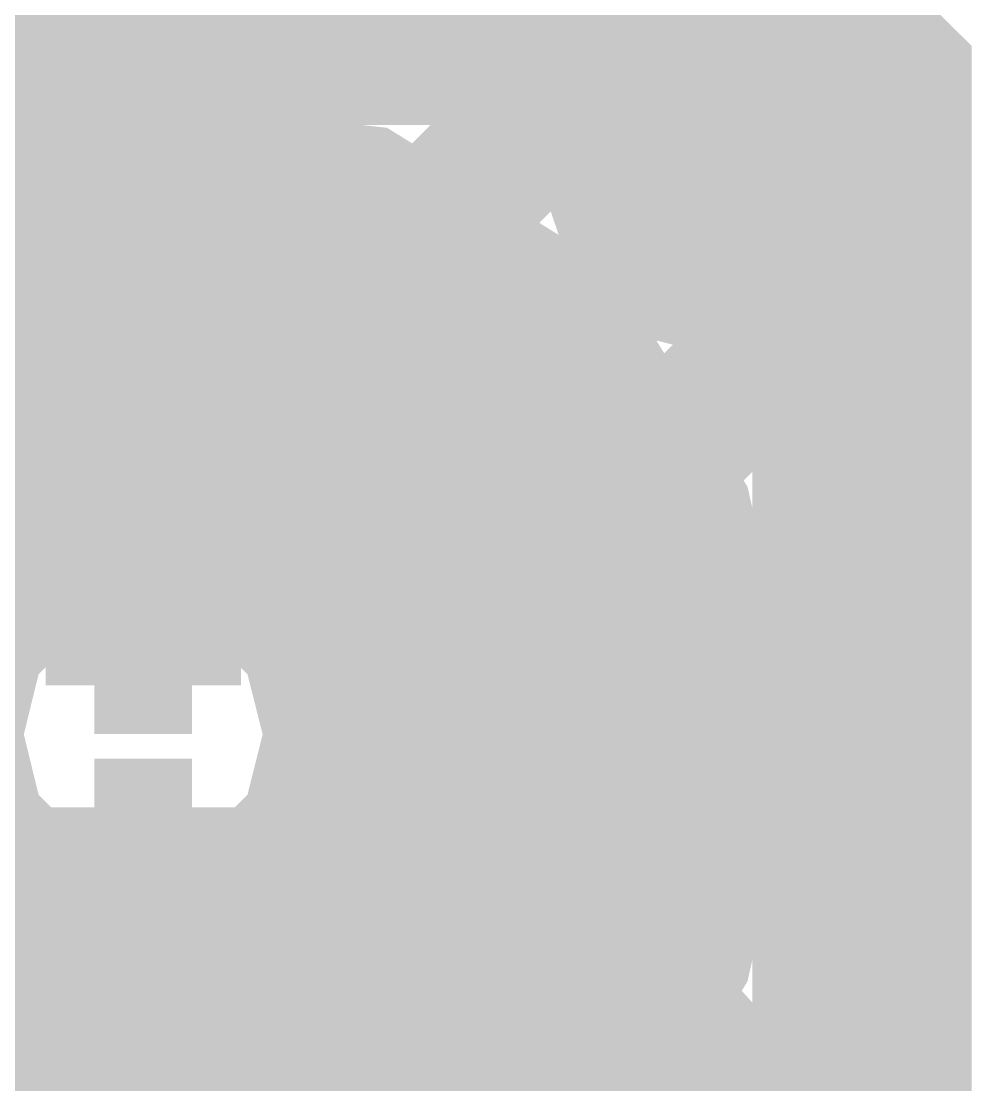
# Model space of a CAD drawing. Extents: x 0.1 to 11.6, y 0.3 to 16.2.
# Drawn here: x 8.1267 to 8.1917, y 7.7077 to 7.7805 of the extents above; entities that cross this region are included whole.
import ezdxf

# ---------------------------------------------------------------- set-up
doc = ezdxf.new("R2010")
doc.units = 0
doc.header["$MEASUREMENT"] = 0

msp = doc.modelspace()

# ---------------------------------------------------------------- linework, layer by layer
at = {"color": 0}
for points, const_width in [([(8.18332, 7.76335), (8.18668, 7.77001), (8.18668, 7.77669), (8.18164, 7.78168), (8.17333, 7.78331), (8.16835, 7.78)], 0.01), ([(8.095, 7.78331), (8.17665, 7.78331)], 0.01), ([(8.16835, 7.78), (8.155, 7.76665)], 0.01), ([(8.13336, 7.77832), (8.13336, 7.77669)], 0.006667), ([(8.13835, 7.77832), (8.13336, 7.77832)], 0.006667), ([(8.13667, 7.77832), (8.13336, 7.77832)], 0.006667), ([(8.13336, 7.77832), (8.13499, 7.77832)], 0.006667), ([(8.13336, 7.77832), (8.13336, 7.76833)], 0.006667), ([(8.13499, 7.77832), (8.13336, 7.77832)], 0.006667), ([(8.13667, 7.77832), (8.13499, 7.77832)], 0.006667), ([(8.13667, 7.77832), (8.13499, 7.77832)], 0.006667), ([(8.13499, 7.77832), (8.13667, 7.77832)], 0.006667), ([(8.13499, 7.77832), (8.13667, 7.77832)], 0.006667), ([(8.13499, 7.77832), (8.13667, 7.77832)], 0.006667), ([(8.13499, 7.77832), (8.13667, 7.77832)], 0.006667), ([(8.13499, 7.77832), (8.13499, 7.77669)], 0.006667), ([(8.13499, 7.77832), (8.13667, 7.77832)], 0.006667), ([(8.13667, 7.77832), (8.13499, 7.77832)], 0.006667), ([(8.13667, 7.76833), (8.13667, 7.77832)], 0.006667), ([(8.13667, 7.77832), (8.13835, 7.77832)], 0.006667), ([(8.13667, 7.77669), (8.13667, 7.77832)], 0.006667), ([(8.13667, 7.77832), (8.13835, 7.77832)], 0.006667), ([(8.13667, 7.77832), (8.13835, 7.77832)], 0.006667), ([(8.13667, 7.77832), (8.13835, 7.77832)], 0.006667), ([(8.13667, 7.77832), (8.13835, 7.77832)], 0.006667), ([(8.13667, 7.77832), (8.13835, 7.77832)], 0.006667), ([(8.13835, 7.77669), (8.13835, 7.77832)], 0.006667), ([(8.13835, 7.77832), (8.13997, 7.77832)], 0.006667), ([(8.16336, 7.77669), (8.10835, 7.77669)], 0.006667), ([(8.13167, 7.77333), (8.13336, 7.77501), (8.13336, 7.77669)], 0.006667), ([(8.13835, 7.77669), (8.13336, 7.77669)], 0.006667), ([(8.13499, 7.77669), (8.13667, 7.77669)], 0.006667), ([(8.13499, 7.77669), (8.13667, 7.77669)], 0.006667), ([(8.13499, 7.77669), (8.13667, 7.77669)], 0.006667), ([(8.13499, 7.77669), (8.13667, 7.77669)], 0.006667), ([(8.13499, 7.77669), (8.13667, 7.77669)], 0.006667), ([(8.13667, 7.77669), (8.13835, 7.77669)], 0.006667), ([(8.13835, 7.77669), (8.13835, 7.77501), (8.13997, 7.77333)], 0.006667), ([(8.16499, 7.77333), (8.16499, 7.77501), (8.16336, 7.77669)], 0.006667), ([(8.13336, 7.77333), (8.13167, 7.77333)], 0.006667), ([(8.13167, 7.77333), (8.13336, 7.77333)], 0.006667), ([(8.13167, 7.77333), (8.13167, 7.77165)], 0.006667), ([(8.13167, 7.77333), (8.13336, 7.77333)], 0.006667), ([(8.13167, 7.77333), (8.13336, 7.77333)], 0.006667), ([(8.13336, 7.77333), (8.13499, 7.77333), (8.13667, 7.77333), (8.13835, 7.77333)], 0.006667), ([(8.13336, 7.77333), (8.13336, 7.77165)], 0.006667), ([(8.13336, 7.77333), (8.13499, 7.77333)], 0.006667), ([(8.13336, 7.77333), (8.13499, 7.77333)], 0.006667), ([(8.13835, 7.77333), (8.13997, 7.77333)], 0.006667), ([(8.13835, 7.77333), (8.13835, 7.77165)], 0.006667), ([(8.13835, 7.77333), (8.13997, 7.77333)], 0.006667), ([(8.13835, 7.77333), (8.13997, 7.77333)], 0.006667), ([(8.13835, 7.77333), (8.13997, 7.77333)], 0.006667), ([(8.13997, 7.77333), (8.14165, 7.77333)], 0.006667), ([(8.13997, 7.77333), (8.14165, 7.77333)], 0.006667), ([(8.13997, 7.77333), (8.13997, 7.77165)], 0.006667), ([(8.13997, 7.77333), (8.14165, 7.77333)], 0.006667), ([(8.16499, 7.77333), (8.16667, 7.76665), (8.17165, 7.76167), (8.17833, 7.75999)], 0.006667), ([(8.18668, 7.69168), (8.18668, 7.77165)], 0.01), ([(8.13167, 7.77165), (8.13336, 7.77165)], 0.006667), ([(8.13336, 7.77165), (8.13167, 7.77165)], 0.006667), ([(8.13167, 7.77165), (8.13336, 7.77001)], 0.006667), ([(8.13835, 7.77165), (8.13336, 7.77165)], 0.006667), ([(8.13835, 7.77165), (8.13997, 7.77165)], 0.006667), ([(8.13997, 7.77165), (8.13835, 7.77165)], 0.006667), ([(8.13835, 7.77001), (8.13997, 7.77165)], 0.006667), ([(8.13835, 7.77001), (8.13336, 7.77001)], 0.006667), ([(8.13336, 7.77001), (8.13336, 7.76335)], 0.006667), ([(8.13336, 7.77001), (8.13336, 7.76665)], 0.006667), ([(8.13835, 7.76335), (8.13835, 7.77001)], 0.006667), ([(8.13835, 7.76665), (8.13835, 7.77001)], 0.006667), ([(8.13336, 7.76833), (8.13499, 7.76833)], 0.006667), ([(8.13667, 7.76833), (8.13499, 7.76833)], 0.006667), ([(8.13499, 7.76833), (8.13499, 7.76665)], 0.006667), ([(8.13667, 7.76833), (8.13835, 7.76833)], 0.006667), ([(8.13667, 7.76665), (8.13667, 7.76833)], 0.006667), ([(8.13499, 7.76665), (8.12169, 7.76497), (8.11003, 7.75667), (8.10167, 7.74501), (8.10167, 7.74333)], 0.006667), ([(8.13835, 7.76665), (8.13336, 7.76665)], 0.006667), ([(8.13835, 7.76665), (8.13336, 7.76665)], 0.006667), ([(8.13667, 7.76665), (8.13336, 7.76665)], 0.006667), ([(8.13336, 7.76665), (8.13499, 7.76665)], 0.006667), ([(8.13336, 7.76665), (8.13499, 7.76665)], 0.006667), ([(8.16997, 7.74333), (8.16835, 7.74501), (8.16168, 7.75667), (8.15001, 7.76497), (8.13499, 7.76665)], 0.006667), ([(8.13667, 7.76665), (8.13835, 7.76665)], 0.006667), ([(8.13835, 7.76665), (8.13997, 7.76665)], 0.006667), ([(8.16499, 7.74832), (8.16, 7.75499), (8.14833, 7.76335), (8.13499, 7.76497), (8.12332, 7.76335)], 0.006667), ([(8.16997, 7.75), (8.18332, 7.76335)], 0.01), ([(8.13499, 7.76335), (8.12332, 7.75999), (8.11333, 7.75331), (8.10667, 7.74333)], 0.006667), ([(8.15831, 7.75331), (8.14833, 7.75999), (8.13499, 7.76335), (8.12169, 7.75999), (8.11333, 7.75331)], 0.006667), ([(8.16168, 7.74669), (8.15831, 7.75331), (8.14833, 7.75999), (8.13499, 7.76335), (8.125, 7.75999)], 0.006667), ([(8.16336, 7.74669), (8.15831, 7.75331), (8.14833, 7.76167), (8.13499, 7.76335), (8.125, 7.76167)], 0.006667), ([(8.16336, 7.74669), (8.15831, 7.75499), (8.14833, 7.76167), (8.13499, 7.76335), (8.125, 7.76167)], 0.006667), ([(8.12831, 7.76335), (8.12668, 7.76167)], 0.006667), ([(8.13167, 7.76335), (8.12831, 7.76335)], 0.006667), ([(8.13499, 7.76335), (8.13167, 7.76335)], 0.006667), ([(8.13336, 7.76335), (8.13499, 7.76335)], 0.006667), ([(8.16835, 7.73167), (8.16499, 7.74333), (8.15831, 7.75499), (8.14833, 7.76167), (8.13499, 7.76335)], 0.006667), ([(8.13499, 7.76335), (8.13667, 7.76335)], 0.006667), ([(8.13835, 7.76335), (8.13499, 7.76335)], 0.006667), ([(8.16499, 7.74333), (8.15831, 7.75331), (8.14833, 7.75999), (8.13499, 7.76335)], 0.006667), ([(8.13667, 7.76335), (8.13835, 7.76335)], 0.006667), ([(8.13835, 7.76335), (8.13997, 7.76335)], 0.006667), ([(8.14165, 7.76335), (8.13835, 7.76335)], 0.006667), ([(8.14501, 7.76167), (8.14165, 7.76335)], 0.006667), ([(8.12668, 7.76167), (8.12332, 7.76167)], 0.006667), ([(8.16168, 7.74669), (8.15668, 7.75331), (8.14665, 7.75999), (8.13499, 7.76167), (8.125, 7.75999)], 0.006667), ([(8.14833, 7.76167), (8.14501, 7.76167)], 0.006667), ([(8.15169, 7.75999), (8.14833, 7.76167)], 0.006667), ([(8.13499, 7.75999), (8.125, 7.75667), (8.11501, 7.75168), (8.11003, 7.74164), (8.10667, 7.73167), (8.11003, 7.72), (8.11165, 7.71669)], 0.006667), ([(8.13499, 7.75999), (8.125, 7.75667), (8.11501, 7.75168), (8.11003, 7.74164), (8.10667, 7.73167), (8.11003, 7.72), (8.11165, 7.71669)], 0.006667), ([(8.13499, 7.75999), (8.125, 7.75667), (8.11501, 7.75168), (8.11003, 7.74164), (8.10667, 7.73167), (8.11003, 7.72), (8.11165, 7.71832)], 0.006667), ([(8.13499, 7.75999), (8.125, 7.75836), (8.11501, 7.75168), (8.11003, 7.74164), (8.10667, 7.73167), (8.11003, 7.72), (8.11165, 7.71669)], 0.006667), ([(8.16336, 7.74333), (8.155, 7.75499), (8.14165, 7.75999), (8.12831, 7.75999), (8.11664, 7.75499), (8.10835, 7.74333)], 0.006667), ([(8.15332, 7.75836), (8.15169, 7.75999)], 0.006667), ([(8.18001, 7.75836), (8.18001, 7.75999), (8.17833, 7.75999)], 0.006667), ([(8.13499, 7.75836), (8.125, 7.75667), (8.11664, 7.75), (8.11003, 7.74164), (8.10835, 7.73167), (8.11003, 7.72168), (8.11333, 7.71832)], 0.006667), ([(8.13499, 7.75836), (8.125, 7.75667), (8.11664, 7.75), (8.11003, 7.74164), (8.10835, 7.73167), (8.11003, 7.72168), (8.11165, 7.71832)], 0.006667), ([(8.13499, 7.75836), (8.125, 7.75667), (8.11664, 7.75), (8.11003, 7.74164), (8.10835, 7.73167), (8.11003, 7.72168), (8.11165, 7.71832)], 0.006667), ([(8.13499, 7.75836), (8.125, 7.75667), (8.11664, 7.75), (8.11003, 7.74164), (8.10835, 7.73167), (8.11003, 7.72), (8.11165, 7.71832)], 0.006667), ([(8.15668, 7.75667), (8.15332, 7.75836)], 0.006667), ([(8.18001, 7.70335), (8.18001, 7.75836)], 0.006667), ([(8.13499, 7.75667), (8.125, 7.75499), (8.11664, 7.75), (8.11165, 7.74164), (8.11003, 7.73167), (8.11165, 7.72168), (8.11333, 7.71832)], 0.006667), ([(8.13499, 7.75667), (8.125, 7.75499), (8.11833, 7.75), (8.11165, 7.74164), (8.11003, 7.73167), (8.11165, 7.72168), (8.11333, 7.71832)], 0.006667), ([(8.13499, 7.75667), (8.125, 7.75499), (8.11664, 7.75), (8.11165, 7.74164), (8.11003, 7.73167), (8.11165, 7.72168), (8.11333, 7.71832)], 0.006667), ([(8.13499, 7.75667), (8.12668, 7.75499), (8.11833, 7.74832), (8.11165, 7.74164), (8.11003, 7.73167), (8.11165, 7.72168), (8.11333, 7.71832)], 0.006667), ([(8.15831, 7.75499), (8.15668, 7.75667)], 0.006667), ([(8.13499, 7.75499), (8.12332, 7.75168), (8.11501, 7.74333), (8.11165, 7.73167), (8.11501, 7.72)], 0.006667), ([(8.13499, 7.75499), (8.12332, 7.75168), (8.11501, 7.74333), (8.11165, 7.73167), (8.11501, 7.72)], 0.006667), ([(8.13499, 7.75499), (8.12332, 7.75168), (8.11501, 7.74333), (8.11165, 7.73167), (8.11501, 7.71832)], 0.006667), ([(8.13499, 7.75499), (8.12668, 7.75331), (8.11833, 7.74832), (8.11333, 7.74001), (8.11165, 7.73167), (8.11333, 7.72168), (8.11501, 7.72)], 0.006667), ([(8.13499, 7.75499), (8.12332, 7.75168), (8.11501, 7.74333), (8.11333, 7.73167), (8.11501, 7.72)], 0.006667), ([(8.13499, 7.75331), (8.125, 7.75), (8.11664, 7.74164), (8.11333, 7.73167), (8.11664, 7.72)], 0.006667), ([(8.13499, 7.75331), (8.125, 7.75), (8.11664, 7.74164), (8.11333, 7.73167), (8.11664, 7.72)], 0.006667), ([(8.13499, 7.75168), (8.125, 7.75), (8.11833, 7.74333), (8.11501, 7.73335), (8.11664, 7.72331), (8.12332, 7.715), (8.13336, 7.71001), (8.14333, 7.71164)], 0.01), ([(8.13499, 7.75331), (8.125, 7.75), (8.11664, 7.74164), (8.11501, 7.73167), (8.11664, 7.72)], 0.006667), ([(8.13499, 7.75331), (8.125, 7.75), (8.11664, 7.74164), (8.11501, 7.73167), (8.11664, 7.72)], 0.006667), ([(8.13167, 7.75331), (8.13167, 7.74832)], 0.006667), ([(8.15668, 7.73335), (8.15332, 7.74333), (8.14501, 7.75), (8.13499, 7.75168)], 0.01), ([(8.13499, 7.75331), (8.13667, 7.75331), (8.13835, 7.75331), (8.13997, 7.75331)], 0.006667), ([(8.13997, 7.74832), (8.13997, 7.75331)], 0.006667), ([(8.13499, 7.75168), (8.125, 7.74832), (8.11833, 7.74164), (8.11501, 7.73167), (8.11833, 7.72168)], 0.006667), ([(8.13499, 7.75168), (8.125, 7.75), (8.11664, 7.74164), (8.11501, 7.73167), (8.11664, 7.72)], 0.006667), ([(8.14333, 7.75168), (8.14501, 7.75168)], 0.006667), ([(8.14333, 7.75168), (8.14501, 7.75168)], 0.006667), ([(8.14501, 7.75168), (8.14333, 7.75)], 0.006667), ([(8.14333, 7.75168), (8.14333, 7.75)], 0.006667), ([(8.14501, 7.75168), (8.14665, 7.75168)], 0.006667), ([(8.14501, 7.75168), (8.14665, 7.75168)], 0.006667), ([(8.14501, 7.75168), (8.14665, 7.75168)], 0.006667), ([(8.14501, 7.75168), (8.14501, 7.75)], 0.006667), ([(8.14665, 7.75168), (8.14665, 7.75)], 0.006667), ([(8.13499, 7.75), (8.12668, 7.74669), (8.12001, 7.74001), (8.11664, 7.73167), (8.12001, 7.72168)], 0.006667), ([(8.14665, 7.75), (8.14833, 7.75)], 0.006667), ([(8.14665, 7.75), (8.14665, 7.74832)], 0.006667), ([(8.14665, 7.75), (8.14665, 7.74832)], 0.006667), ([(8.14665, 7.74832), (8.14833, 7.75)], 0.006667), ([(8.14833, 7.75), (8.15001, 7.75)], 0.006667), ([(8.14833, 7.75), (8.15001, 7.75)], 0.006667), ([(8.13499, 7.74832), (8.08664, 7.74832)], 0.006667), ([(8.13499, 7.74832), (8.12668, 7.74669), (8.12001, 7.74001), (8.11833, 7.73167), (8.12001, 7.72331), (8.12668, 7.71669), (8.13499, 7.71332)], 0.006667), ([(8.13499, 7.74832), (8.12668, 7.74669), (8.12001, 7.74001), (8.11833, 7.73167), (8.12001, 7.72331)], 0.006667), ([(8.13167, 7.71332), (8.13997, 7.71669), (8.14665, 7.72331), (8.14833, 7.73167), (8.14665, 7.74001), (8.13997, 7.74669), (8.13167, 7.74832)], 0.006667), ([(8.13167, 7.74832), (8.13167, 7.73503)], 0.006667), ([(8.13499, 7.71332), (8.14501, 7.71669), (8.15001, 7.72331), (8.15332, 7.73167), (8.15001, 7.74001), (8.14501, 7.74669), (8.13499, 7.74832)], 0.006667), ([(8.13835, 7.73503), (8.13835, 7.74832)], 0.006667), ([(8.14665, 7.74832), (8.14833, 7.74832)], 0.006667), ([(8.13499, 7.70503), (8.14665, 7.70665), (8.155, 7.71164), (8.16, 7.72168), (8.16168, 7.73167), (8.16, 7.74164), (8.15831, 7.74501)], 0.006667), ([(8.13499, 7.70335), (8.14665, 7.70665), (8.155, 7.71164), (8.16, 7.72168), (8.16336, 7.73167), (8.16, 7.74164), (8.15831, 7.74501)], 0.006667), ([(8.13499, 7.70335), (8.14665, 7.70503), (8.155, 7.71164), (8.16168, 7.72), (8.16336, 7.73167), (8.16168, 7.74164), (8.16, 7.74501)], 0.006667), ([(8.13499, 7.70335), (8.14665, 7.70665), (8.155, 7.71164), (8.16168, 7.72), (8.16336, 7.73167), (8.16168, 7.74164), (8.15831, 7.74501)], 0.006667), ([(8.13499, 7.70335), (8.14665, 7.70503), (8.155, 7.71164), (8.16168, 7.72), (8.16336, 7.73167), (8.16168, 7.74164), (8.16, 7.74501)], 0.006667), ([(8.13499, 7.70335), (8.14665, 7.70503), (8.155, 7.71164), (8.16168, 7.72), (8.16336, 7.73167), (8.16168, 7.74164), (8.16, 7.74501)], 0.006667), ([(8.13499, 7.70335), (8.14665, 7.70665), (8.155, 7.71164), (8.16168, 7.72168), (8.16336, 7.73167), (8.16168, 7.74164), (8.15831, 7.74501)], 0.006667), ([(8.13499, 7.70335), (8.14665, 7.70503), (8.155, 7.71164), (8.16168, 7.72), (8.16336, 7.73167), (8.16168, 7.74164), (8.16, 7.74501)], 0.006667), ([(8.17833, 7.74333), (8.17833, 7.73665)], 0.01), ([(8.17833, 7.74333), (8.18001, 7.74333)], 0.01), ([(8.18001, 7.74333), (8.17833, 7.74333)], 0.01), ([(8.18001, 7.74333), (8.18164, 7.74333)], 0.01), ([(8.18001, 7.74164), (8.18001, 7.74333)], 0.01), ([(8.13499, 7.70503), (8.14501, 7.70665), (8.15332, 7.71332), (8.16, 7.72168), (8.16168, 7.73167), (8.16, 7.74164), (8.15831, 7.74333)], 0.006667), ([(8.13499, 7.70665), (8.14501, 7.70833), (8.15332, 7.71332), (8.15831, 7.72168), (8.16, 7.73167), (8.15831, 7.74001), (8.15668, 7.74333)], 0.006667), ([(8.13499, 7.70665), (8.14833, 7.71001), (8.15668, 7.72), (8.16, 7.73167), (8.15668, 7.74333)], 0.006667), ([(8.13499, 7.70665), (8.14833, 7.71001), (8.15668, 7.72), (8.16, 7.73167), (8.15668, 7.74333)], 0.006667), ([(8.13499, 7.70503), (8.14501, 7.70833), (8.15332, 7.71332), (8.15831, 7.72168), (8.16168, 7.73167), (8.15831, 7.74164), (8.15668, 7.74333)], 0.006667), ([(8.13499, 7.70665), (8.14833, 7.71001), (8.15668, 7.71832), (8.16, 7.73167), (8.15668, 7.74333)], 0.006667), ([(8.13499, 7.70833), (8.14665, 7.71164), (8.155, 7.72), (8.15831, 7.73167), (8.155, 7.74333)], 0.006667), ([(8.13499, 7.70503), (8.14501, 7.70833), (8.15332, 7.71332), (8.16, 7.72168), (8.16168, 7.73167), (8.16, 7.74164), (8.15668, 7.74333)], 0.006667), ([(8.13499, 7.70665), (8.14501, 7.70833), (8.15332, 7.71332), (8.15831, 7.72168), (8.16, 7.73167), (8.15831, 7.74164), (8.15668, 7.74333)], 0.006667), ([(8.16336, 7.74333), (8.16499, 7.74333)], 0.006667), ([(8.16336, 7.74333), (8.16499, 7.74333)], 0.006667), ([(8.16336, 7.74333), (8.16499, 7.74333)], 0.006667), ([(8.16499, 7.71832), (8.16667, 7.73167), (8.16499, 7.74333)], 0.006667), ([(8.16667, 7.74333), (8.16499, 7.74333)], 0.006667), ([(8.16499, 7.71832), (8.16835, 7.73167), (8.16499, 7.74333)], 0.006667), ([(8.16667, 7.71832), (8.16835, 7.73167), (8.16667, 7.74333)], 0.006667), ([(8.18001, 7.74164), (8.18001, 7.74001)], 0.01), ([(8.18001, 7.74164), (8.18164, 7.74164)], 0.01), ([(8.18001, 7.74164), (8.18164, 7.74164)], 0.01), ([(8.18164, 7.74164), (8.18332, 7.74164)], 0.01), ([(8.18164, 7.74164), (8.18164, 7.73833)], 0.01), ([(8.18332, 7.74164), (8.18164, 7.74164)], 0.01), ([(8.18332, 7.74164), (8.185, 7.74164)], 0.01), ([(8.18332, 7.73665), (8.18332, 7.74164)], 0.01), ([(8.18332, 7.74333), (8.18332, 7.74164)], 0.006667), ([(8.18332, 7.74333), (8.185, 7.74333)], 0.006667), ([(8.18332, 7.74333), (8.185, 7.74333)], 0.006667), ([(8.18332, 7.74164), (8.18332, 7.74333)], 0.006667), ([(8.18332, 7.74333), (8.185, 7.74333)], 0.006667), ([(8.13499, 7.71001), (8.14665, 7.71332), (8.15332, 7.72), (8.15668, 7.73167), (8.15332, 7.74164)], 0.006667), ([(8.13499, 7.71001), (8.14665, 7.71332), (8.15332, 7.72), (8.15668, 7.73167), (8.15332, 7.74164)], 0.006667), ([(8.13499, 7.71001), (8.14665, 7.71332), (8.15332, 7.72), (8.15668, 7.73167), (8.15332, 7.74164)], 0.006667), ([(8.13499, 7.71001), (8.14665, 7.71164), (8.155, 7.72), (8.15831, 7.73167), (8.155, 7.74164)], 0.006667), ([(8.13499, 7.71164), (8.14501, 7.715), (8.15332, 7.72168), (8.155, 7.73167), (8.15332, 7.74164)], 0.006667), ([(8.13499, 7.71001), (8.14665, 7.71164), (8.155, 7.72), (8.15668, 7.73167), (8.155, 7.74164)], 0.006667), ([(8.18001, 7.73833), (8.18001, 7.74001)], 0.01), ([(8.18164, 7.74001), (8.18332, 7.74001)], 0.01), ([(8.18164, 7.73665), (8.18164, 7.74001)], 0.01), ([(8.18164, 7.74001), (8.18332, 7.74001)], 0.01), ([(8.18164, 7.74001), (8.18164, 7.74164)], 0.006667), ([(8.18164, 7.74164), (8.18164, 7.74001)], 0.006667), ([(8.18164, 7.74164), (8.18332, 7.74164)], 0.006667), ([(8.18332, 7.74001), (8.18332, 7.73665)], 0.01), ([(8.18332, 7.74001), (8.185, 7.74001)], 0.01), ([(8.18332, 7.74001), (8.185, 7.74001)], 0.01), ([(8.18332, 7.74001), (8.185, 7.74001)], 0.01), ([(8.18332, 7.74001), (8.185, 7.74001)], 0.01), ([(8.18332, 7.74001), (8.185, 7.74001)], 0.01), ([(8.18332, 7.74164), (8.185, 7.74164)], 0.006667), ([(8.18332, 7.74164), (8.185, 7.74164)], 0.006667), ([(8.18332, 7.74164), (8.18332, 7.74001)], 0.006667), ([(8.18332, 7.74164), (8.185, 7.74164)], 0.006667), ([(8.13499, 7.71332), (8.14501, 7.71669), (8.15001, 7.72331), (8.15332, 7.73167), (8.15001, 7.74001)], 0.006667), ([(8.13499, 7.71332), (8.14501, 7.715), (8.15169, 7.72168), (8.15332, 7.73167), (8.15169, 7.74001)], 0.006667), ([(8.18164, 7.73833), (8.18001, 7.73833)], 0.01), ([(8.18001, 7.73833), (8.18164, 7.73833)], 0.01), ([(8.18164, 7.73833), (8.18332, 7.73833)], 0.01), ([(8.18164, 7.74001), (8.18332, 7.74001)], 0.006667), ([(8.18164, 7.74001), (8.18332, 7.74001)], 0.006667), ([(8.18164, 7.74001), (8.18332, 7.74001)], 0.006667), ([(8.18164, 7.74001), (8.18332, 7.74001)], 0.006667), ([(8.18164, 7.74001), (8.18332, 7.74001)], 0.006667), ([(8.18164, 7.74001), (8.18332, 7.74001)], 0.006667), ([(8.18164, 7.74001), (8.18332, 7.74001)], 0.006667), ([(8.18164, 7.74001), (8.18332, 7.74001)], 0.006667), ([(8.18332, 7.74001), (8.18332, 7.73833)], 0.006667), ([(8.17833, 7.73665), (8.18001, 7.73665)], 0.01), ([(8.17833, 7.73665), (8.18001, 7.73665)], 0.01), ([(8.17833, 7.73833), (8.18001, 7.73833)], 0.006667), ([(8.18001, 7.73833), (8.17833, 7.73833)], 0.006667), ([(8.18001, 7.73665), (8.18164, 7.73665)], 0.01), ([(8.18001, 7.73665), (8.18001, 7.73503)], 0.01), ([(8.18001, 7.73503), (8.18001, 7.73665)], 0.01), ([(8.18164, 7.73665), (8.18332, 7.73665)], 0.01), ([(8.18164, 7.73833), (8.18001, 7.73833)], 0.006667), ([(8.18001, 7.73833), (8.18164, 7.73833)], 0.006667), ([(8.18001, 7.73833), (8.18164, 7.73833)], 0.006667), ([(8.18001, 7.73833), (8.18164, 7.73833)], 0.006667), ([(8.18164, 7.73833), (8.18332, 7.73833)], 0.006667), ([(8.18164, 7.73833), (8.18332, 7.73833)], 0.006667), ([(8.18332, 7.73833), (8.18164, 7.73833)], 0.006667), ([(8.18332, 7.73665), (8.185, 7.73665)], 0.01), ([(8.18332, 7.73665), (8.185, 7.73665)], 0.01), ([(8.18332, 7.73665), (8.185, 7.73665)], 0.01), ([(8.18332, 7.73833), (8.185, 7.73833)], 0.006667), ([(8.14665, 7.73665), (8.15169, 7.73665)], 0.006667), ([(8.14665, 7.73665), (8.14665, 7.72667)], 0.006667), ([(8.15668, 7.73665), (8.15169, 7.73665)], 0.006667), ([(8.15668, 7.72667), (8.15668, 7.73665)], 0.006667), ([(8.17833, 7.73503), (8.17833, 7.73335)], 0.01), ([(8.18001, 7.73503), (8.17833, 7.73503)], 0.01), ([(8.17833, 7.73503), (8.18001, 7.73503)], 0.01), ([(8.17833, 7.73665), (8.18001, 7.73665)], 0.006667), ([(8.17833, 7.73665), (8.18001, 7.73665)], 0.006667), ([(8.18001, 7.73503), (8.18164, 7.73503)], 0.01), ([(8.18001, 7.73503), (8.18164, 7.73503)], 0.01), ([(8.18001, 7.73503), (8.18164, 7.73503)], 0.01), ([(8.18164, 7.73503), (8.18001, 7.73503)], 0.01), ([(8.18164, 7.73503), (8.18332, 7.73503)], 0.01), ([(8.18332, 7.73503), (8.18164, 7.73503)], 0.01), ([(8.18164, 7.73503), (8.18332, 7.73503)], 0.01), ([(8.18001, 7.73665), (8.18164, 7.73665)], 0.006667), ([(8.18001, 7.73665), (8.18164, 7.73665)], 0.006667), ([(8.18001, 7.73665), (8.18164, 7.73665)], 0.006667), ([(8.18001, 7.73665), (8.18164, 7.73665)], 0.006667), ([(8.18001, 7.73665), (8.18164, 7.73665)], 0.006667), ([(8.18164, 7.73665), (8.18001, 7.73665)], 0.006667), ([(8.18164, 7.73665), (8.18332, 7.73665)], 0.006667), ([(8.18164, 7.73665), (8.18332, 7.73665)], 0.006667), ([(8.18164, 7.73665), (8.18332, 7.73665)], 0.006667), ([(8.18164, 7.73665), (8.18332, 7.73665)], 0.006667), ([(8.18332, 7.73503), (8.185, 7.73503)], 0.01), ([(8.18332, 7.73335), (8.18332, 7.73503)], 0.01), ([(8.18332, 7.73665), (8.185, 7.73665)], 0.006667), ([(8.18332, 7.73665), (8.185, 7.73665)], 0.006667), ([(8.13167, 7.73503), (8.13499, 7.73503)], 0.006667), ([(8.13499, 7.73503), (8.13835, 7.73503)], 0.006667), ([(8.15831, 7.73335), (8.15668, 7.73335)], 0.01), ([(8.15831, 7.73335), (8.15831, 7.72835)], 0.01), ([(8.17833, 7.73335), (8.17833, 7.73167)], 0.01), ([(8.17833, 7.73503), (8.18001, 7.73503)], 0.006667), ([(8.17833, 7.73503), (8.18001, 7.73503)], 0.006667), ([(8.18001, 7.73503), (8.17833, 7.73503)], 0.006667), ([(8.18001, 7.73503), (8.18164, 7.73503)], 0.006667), ([(8.18001, 7.73503), (8.18164, 7.73503)], 0.006667), ([(8.18001, 7.73335), (8.18001, 7.73503)], 0.006667), ([(8.18001, 7.73503), (8.18164, 7.73503)], 0.006667), ([(8.18332, 7.73167), (8.18332, 7.73335)], 0.01), ([(8.18332, 7.73503), (8.18332, 7.73335)], 0.006667), ([(8.18332, 7.73503), (8.185, 7.73503)], 0.006667), ([(8.18332, 7.73503), (8.185, 7.73503)], 0.006667), ([(8.18332, 7.73503), (8.185, 7.73503)], 0.006667), ([(8.15668, 7.73335), (8.15668, 7.73167)], 0.006667), ([(8.15668, 7.73167), (8.15668, 7.73335)], 0.006667), ([(8.15831, 7.73335), (8.15668, 7.73335)], 0.006667), ([(8.15668, 7.72835), (8.15668, 7.73335)], 0.006667), ([(8.15668, 7.73335), (8.15831, 7.73335)], 0.006667), ([(8.18164, 7.73167), (8.17833, 7.72999)], 0.01), ([(8.17833, 7.73167), (8.18001, 7.73167)], 0.01), ([(8.17833, 7.73335), (8.18164, 7.72999)], 0.006667), ([(8.17833, 7.73335), (8.18001, 7.73335)], 0.006667), ([(8.18164, 7.73167), (8.18001, 7.73167)], 0.01), ([(8.18332, 7.72999), (8.18164, 7.73167)], 0.01), ([(8.18164, 7.73167), (8.18332, 7.73167)], 0.01), ([(8.18164, 7.73167), (8.18332, 7.73167)], 0.01), ([(8.18001, 7.73335), (8.18164, 7.73335)], 0.006667), ([(8.18164, 7.72999), (8.18332, 7.73335)], 0.006667), ([(8.18332, 7.73335), (8.18164, 7.73167)], 0.006667), ([(8.18164, 7.73167), (8.18164, 7.73335)], 0.006667), ([(8.18332, 7.73335), (8.185, 7.73335)], 0.006667), ([(8.18332, 7.73335), (8.185, 7.73335)], 0.006667), ([(8.14833, 7.70167), (8.15668, 7.70503), (8.16499, 7.71669), (8.16835, 7.73167)], 0.006667), ([(8.15831, 7.73167), (8.15668, 7.73167)], 0.006667), ([(8.16667, 7.73167), (8.16336, 7.73167)], 0.006667), ([(8.16667, 7.73167), (8.16667, 7.72999)], 0.006667), ([(8.16667, 7.73167), (8.16835, 7.73167)], 0.006667), ([(8.16667, 7.73167), (8.16835, 7.73167)], 0.006667), ([(8.16667, 7.72999), (8.16667, 7.73167)], 0.006667), ([(8.16667, 7.73167), (8.16667, 7.72999)], 0.006667), ([(8.16835, 7.72999), (8.16835, 7.73167)], 0.006667), ([(8.17833, 7.72999), (8.18001, 7.72999)], 0.01), ([(8.17833, 7.72999), (8.17833, 7.72667)], 0.01), ([(8.18164, 7.72999), (8.18001, 7.72835)], 0.01), ([(8.18164, 7.72999), (8.18332, 7.72999)], 0.01), ([(8.18164, 7.72999), (8.18332, 7.72999)], 0.01), ([(8.18164, 7.72999), (8.18332, 7.72999)], 0.01), ([(8.18164, 7.73167), (8.18332, 7.73167)], 0.006667), ([(8.18332, 7.72999), (8.185, 7.72999)], 0.01), ([(8.18332, 7.72999), (8.185, 7.72999)], 0.01), ([(8.18332, 7.72835), (8.18332, 7.72999)], 0.01), ([(8.18332, 7.72999), (8.18332, 7.72835)], 0.01), ([(8.13835, 7.69997), (8.15001, 7.70335), (8.16168, 7.71332), (8.16667, 7.72499), (8.16667, 7.72999)], 0.006667), ([(8.14833, 7.715), (8.15332, 7.72), (8.15668, 7.72835)], 0.01), ([(8.15668, 7.72835), (8.15831, 7.72835)], 0.01), ([(8.15668, 7.72999), (8.15831, 7.72999)], 0.006667), ([(8.15831, 7.72999), (8.15668, 7.72999)], 0.006667), ([(8.15668, 7.72999), (8.15831, 7.72999)], 0.006667), ([(8.15831, 7.72999), (8.15668, 7.72999)], 0.006667), ([(8.16336, 7.72999), (8.16667, 7.72999)], 0.006667), ([(8.16835, 7.72667), (8.16835, 7.72999)], 0.006667), ([(8.18001, 7.72999), (8.17833, 7.72999)], 0.006667), ([(8.17833, 7.72999), (8.18001, 7.72999)], 0.006667), ([(8.17833, 7.72999), (8.18001, 7.72999)], 0.006667), ([(8.18001, 7.72667), (8.18001, 7.72835)], 0.01), ([(8.18001, 7.72999), (8.18164, 7.72999)], 0.006667), ([(8.18332, 7.72999), (8.18164, 7.72999)], 0.006667), ([(8.18164, 7.72999), (8.18332, 7.72999)], 0.006667), ([(8.18332, 7.72835), (8.185, 7.72835)], 0.01), ([(8.18332, 7.72835), (8.185, 7.72835)], 0.01), ([(8.18332, 7.72835), (8.185, 7.72835)], 0.01), ([(8.18332, 7.72999), (8.185, 7.72999)], 0.006667), ([(8.18332, 7.72999), (8.185, 7.72999)], 0.006667), ([(8.17833, 7.72667), (8.18001, 7.72667)], 0.01), ([(8.17833, 7.72667), (8.18001, 7.72667)], 0.01), ([(8.18001, 7.72667), (8.17833, 7.72667)], 0.01), ([(8.17833, 7.72667), (8.18001, 7.72667)], 0.01), ([(8.17833, 7.72667), (8.17833, 7.72331)], 0.01), ([(8.17833, 7.72835), (8.17833, 7.72667)], 0.006667), ([(8.18001, 7.72667), (8.18164, 7.72667)], 0.01), ([(8.18001, 7.72667), (8.18164, 7.72667)], 0.01), ([(8.18001, 7.72667), (8.18164, 7.72667)], 0.01), ([(8.18001, 7.72667), (8.18164, 7.72667)], 0.01), ([(8.18001, 7.72667), (8.18164, 7.72667)], 0.01), ([(8.18001, 7.72667), (8.18164, 7.72667)], 0.01), ([(8.18001, 7.72667), (8.18164, 7.72667)], 0.01), ([(8.18001, 7.72667), (8.18164, 7.72667)], 0.01), ([(8.18164, 7.72667), (8.18332, 7.72667)], 0.01), ([(8.18164, 7.72667), (8.18332, 7.72667)], 0.01), ([(8.18332, 7.72667), (8.18164, 7.72667)], 0.01), ([(8.18164, 7.72667), (8.18332, 7.72667)], 0.01), ([(8.18164, 7.72667), (8.18332, 7.72667)], 0.01), ([(8.18001, 7.72667), (8.18001, 7.72835)], 0.006667), ([(8.18001, 7.72835), (8.18164, 7.72835)], 0.006667), ([(8.18164, 7.72835), (8.18332, 7.72835)], 0.006667), ([(8.18164, 7.72835), (8.18164, 7.72667)], 0.006667), ([(8.18332, 7.72667), (8.185, 7.72667)], 0.01), ([(8.18332, 7.72), (8.18332, 7.72667)], 0.01), ([(8.18332, 7.72667), (8.18332, 7.72835)], 0.006667), ([(8.18332, 7.72835), (8.185, 7.72835)], 0.006667), ([(8.13835, 7.72667), (8.13167, 7.72667)], 0.006667), ([(8.13167, 7.72667), (8.13167, 7.71332)], 0.006667), ([(8.13499, 7.69997), (8.14833, 7.70167), (8.15831, 7.70833), (8.16499, 7.71832), (8.16667, 7.72667)], 0.006667), ([(8.13499, 7.69997), (8.14665, 7.70335), (8.15668, 7.71001), (8.16336, 7.72), (8.16499, 7.72667)], 0.006667), ([(8.13499, 7.69997), (8.14833, 7.70167), (8.15831, 7.70833), (8.16499, 7.72), (8.16667, 7.72667)], 0.006667), ([(8.13835, 7.71332), (8.13835, 7.72667)], 0.006667), ([(8.14665, 7.72667), (8.15169, 7.72667)], 0.006667), ([(8.15169, 7.72667), (8.15668, 7.72667)], 0.006667), ([(8.16667, 7.72331), (8.16835, 7.72667)], 0.006667), ([(8.17833, 7.72667), (8.18001, 7.72667)], 0.006667), ([(8.17833, 7.72667), (8.18001, 7.72667)], 0.006667), ([(8.17833, 7.72667), (8.18001, 7.72667)], 0.006667), ([(8.18001, 7.72667), (8.17833, 7.72667)], 0.006667), ([(8.18001, 7.72499), (8.18164, 7.72499)], 0.01), ([(8.18001, 7.72331), (8.18001, 7.72499)], 0.01), ([(8.18001, 7.72499), (8.18164, 7.72499)], 0.01), ([(8.18164, 7.72499), (8.18332, 7.72499)], 0.01), ([(8.18164, 7.72499), (8.18164, 7.72331)], 0.01), ([(8.18164, 7.72331), (8.18164, 7.72499)], 0.01), ([(8.18001, 7.72667), (8.18164, 7.72667)], 0.006667), ([(8.18164, 7.72667), (8.18001, 7.72667)], 0.006667), ([(8.18001, 7.72667), (8.18164, 7.72667)], 0.006667), ([(8.18001, 7.72667), (8.18164, 7.72667)], 0.006667), ([(8.18164, 7.72331), (8.18164, 7.72667)], 0.006667), ([(8.18164, 7.72667), (8.18332, 7.72667)], 0.006667), ([(8.18164, 7.72667), (8.18332, 7.72667)], 0.006667), ([(8.18164, 7.72667), (8.18332, 7.72667)], 0.006667), ([(8.18332, 7.72499), (8.18332, 7.72)], 0.01), ([(8.18332, 7.72499), (8.185, 7.72499)], 0.01), ([(8.13499, 7.69835), (8.14833, 7.70167), (8.15831, 7.70833), (8.16499, 7.71832), (8.16667, 7.72499)], 0.006667), ([(8.13499, 7.69835), (8.14833, 7.69997), (8.16, 7.70665), (8.16667, 7.71832), (8.16835, 7.72499)], 0.006667), ([(8.17833, 7.72331), (8.18001, 7.72331)], 0.01), ([(8.17833, 7.72331), (8.18001, 7.72331)], 0.01), ([(8.18001, 7.72331), (8.18164, 7.72331)], 0.01), ([(8.18164, 7.72331), (8.18332, 7.72331)], 0.01), ([(8.18164, 7.72331), (8.18332, 7.72331)], 0.01), ([(8.18164, 7.72331), (8.18332, 7.72331)], 0.01), ([(8.18164, 7.72331), (8.18332, 7.72331)], 0.01), ([(8.18164, 7.72168), (8.18164, 7.72331)], 0.01), ([(8.18164, 7.72331), (8.18164, 7.72168)], 0.01), ([(8.18164, 7.72331), (8.18332, 7.72331)], 0.01), ([(8.18164, 7.72331), (8.18332, 7.72331)], 0.01), ([(8.18164, 7.72331), (8.18332, 7.72331)], 0.01), ([(8.18164, 7.72331), (8.18332, 7.72331)], 0.01), ([(8.18001, 7.72499), (8.18164, 7.72499)], 0.006667), ([(8.18001, 7.72168), (8.18001, 7.72499)], 0.006667), ([(8.18001, 7.72499), (8.18164, 7.72499)], 0.006667), ([(8.18164, 7.72499), (8.18164, 7.72331)], 0.006667), ([(8.18164, 7.72499), (8.18332, 7.72499)], 0.006667), ([(8.18332, 7.72499), (8.185, 7.72499)], 0.006667), ([(8.18332, 7.72499), (8.185, 7.72499)], 0.006667), ([(8.18332, 7.72499), (8.18332, 7.72331)], 0.006667), ([(8.18332, 7.72499), (8.185, 7.72499)], 0.006667), ([(8.16667, 7.72), (8.16667, 7.72331)], 0.006667), ([(8.17833, 7.72331), (8.17833, 7.72)], 0.006667), ([(8.18164, 7.72168), (8.18332, 7.72168)], 0.01), ([(8.18164, 7.72168), (8.18332, 7.72168)], 0.01), ([(8.18164, 7.72168), (8.18332, 7.72168)], 0.01), ([(8.18164, 7.72331), (8.18164, 7.72)], 0.006667), ([(8.18164, 7.72331), (8.18164, 7.72168)], 0.006667), ([(8.18164, 7.72331), (8.18332, 7.72331)], 0.006667), ([(8.18332, 7.72331), (8.185, 7.72331)], 0.006667), ([(8.18332, 7.72331), (8.185, 7.72331)], 0.006667), ([(8.18332, 7.72331), (8.185, 7.72331)], 0.006667), ([(8.18332, 7.72168), (8.18332, 7.72331)], 0.006667), ([(8.18001, 7.72), (8.18001, 7.72168)], 0.006667), ([(8.18001, 7.72168), (8.18164, 7.72168)], 0.006667), ([(8.18001, 7.72168), (8.18164, 7.72168)], 0.006667), ([(8.18001, 7.72168), (8.18164, 7.72168)], 0.006667), ([(8.18332, 7.72168), (8.18164, 7.72168)], 0.006667), ([(8.18332, 7.72), (8.185, 7.72)], 0.01), ([(8.18332, 7.72), (8.185, 7.72)], 0.01), ([(8.18332, 7.72), (8.185, 7.72)], 0.01), ([(8.18332, 7.72), (8.185, 7.72)], 0.01), ([(8.18332, 7.72), (8.185, 7.72)], 0.01), ([(8.18332, 7.72), (8.185, 7.72)], 0.01), ([(8.18332, 7.72), (8.185, 7.72)], 0.01), ([(8.16499, 7.71832), (8.16667, 7.72)], 0.006667), ([(8.17833, 7.72), (8.18001, 7.72)], 0.006667), ([(8.17833, 7.72), (8.18001, 7.72)], 0.006667), ([(8.18001, 7.72), (8.18164, 7.72)], 0.006667), ([(8.18164, 7.72), (8.18332, 7.72)], 0.006667), ([(8.18164, 7.72), (8.18332, 7.72)], 0.006667), ([(8.18332, 7.72), (8.185, 7.72)], 0.006667), ([(8.10667, 7.71832), (8.11333, 7.70833), (8.12332, 7.70167), (8.13499, 7.69997), (8.14833, 7.70167), (8.15831, 7.70833), (8.16499, 7.71832)], 0.006667), ([(8.10835, 7.71832), (8.11664, 7.70833), (8.12831, 7.70167), (8.14165, 7.70167), (8.155, 7.70833), (8.16336, 7.71832)], 0.006667), ([(8.13499, 7.69499), (8.15001, 7.69835), (8.16168, 7.70503), (8.16835, 7.71832), (8.16997, 7.71832)], 0.006667), ([(8.16499, 7.71832), (8.16336, 7.71832)], 0.006667), ([(8.16499, 7.71832), (8.16336, 7.71832)], 0.006667), ([(8.16336, 7.715), (8.16499, 7.71832)], 0.006667), ([(8.16499, 7.71832), (8.16667, 7.71832)], 0.006667), ([(8.14833, 7.71332), (8.14665, 7.715)], 0.01), ([(8.13167, 7.715), (8.13167, 7.71001)], 0.006667), ([(8.13997, 7.71001), (8.13997, 7.715)], 0.006667), ([(8.14833, 7.71332), (8.14665, 7.71164), (8.14501, 7.71164), (8.14501, 7.71001), (8.14333, 7.71001)], 0.01), ([(8.14333, 7.71164), (8.14833, 7.715)], 0.006667), ([(8.14665, 7.715), (8.14833, 7.715)], 0.006667), ([(8.16168, 7.71164), (8.16336, 7.715)], 0.006667), ([(8.18332, 7.69835), (8.16997, 7.71332)], 0.01), ([(8.08664, 7.71332), (8.13499, 7.71332)], 0.006667), ([(8.14333, 7.71164), (8.14333, 7.71001)], 0.01), ([(8.14333, 7.71332), (8.14501, 7.71332)], 0.006667), ([(8.14501, 7.71164), (8.14333, 7.71332)], 0.006667), ([(8.14501, 7.71164), (8.14501, 7.71332)], 0.006667), ([(8.14665, 7.71332), (8.14833, 7.71332)], 0.006667), ([(8.14665, 7.71164), (8.14665, 7.71332)], 0.006667), ([(8.14665, 7.71164), (8.14665, 7.71332)], 0.006667), ([(8.14333, 7.71164), (8.14501, 7.71164)], 0.006667), ([(8.16, 7.71001), (8.16168, 7.71164)], 0.006667), ([(8.15668, 7.70665), (8.16, 7.71001)], 0.006667), ([(8.155, 7.70503), (8.15668, 7.70665)], 0.006667), ([(8.15169, 7.70335), (8.155, 7.70503)], 0.006667)]:
    msp.add_lwpolyline(points, dxfattribs=dict(at, const_width=const_width))
for points, const_width in [([(8.17665, 7.76497), (8.18001, 7.76665), (8.18164, 7.77165), (8.18001, 7.77669), (8.17665, 7.77832), (8.17165, 7.77669), (8.16997, 7.77165), (8.17165, 7.76665), (8.17665, 7.76497)], 0.01), ([(8.17165, 7.76497), (8.17665, 7.76665), (8.17833, 7.77165), (8.17665, 7.77669), (8.17165, 7.77832), (8.16667, 7.77669), (8.16499, 7.77165), (8.16667, 7.76665), (8.17165, 7.76497)], 0.006667), ([(8.13499, 7.69168), (8.15001, 7.69499), (8.16336, 7.70335), (8.17165, 7.71669), (8.17503, 7.73167), (8.17165, 7.74669), (8.16336, 7.75999), (8.15001, 7.76833), (8.13499, 7.77001), (8.12001, 7.76833), (8.10835, 7.75999), (8.09831, 7.74669), (8.09668, 7.73167), (8.09831, 7.71669), (8.10835, 7.70335), (8.12001, 7.69499), (8.13499, 7.69168)], 0.01), ([(8.13499, 7.69835), (8.14833, 7.69997), (8.15831, 7.70833), (8.16667, 7.71832), (8.16835, 7.73167), (8.16667, 7.74333), (8.15831, 7.75499), (8.14833, 7.76167), (8.13499, 7.76497), (8.12332, 7.76167), (8.11165, 7.75499), (8.10499, 7.74333), (8.10167, 7.73167), (8.10499, 7.71832), (8.11165, 7.70833), (8.12332, 7.69997), (8.13499, 7.69835)], 0.01), ([(8.13499, 7.69835), (8.14833, 7.70167), (8.15831, 7.70833), (8.16667, 7.71832), (8.16835, 7.73167), (8.16667, 7.74333), (8.15831, 7.75499), (8.14833, 7.76167), (8.13499, 7.76497), (8.12332, 7.76167), (8.11165, 7.75499), (8.10499, 7.74333), (8.10335, 7.73167), (8.10499, 7.71832), (8.11165, 7.70833), (8.12332, 7.70167), (8.13499, 7.69835)], 0.01), ([(8.13499, 7.70167), (8.14665, 7.70335), (8.15668, 7.71001), (8.16336, 7.72), (8.16667, 7.73167), (8.16336, 7.74333), (8.15668, 7.75331), (8.14665, 7.75999), (8.13499, 7.76167), (8.12332, 7.75999), (8.11333, 7.75331), (8.10835, 7.74333), (8.10499, 7.73167), (8.10835, 7.72), (8.11333, 7.71001), (8.12332, 7.70335), (8.13499, 7.70167)], 0.01), ([(8.13499, 7.69997), (8.14665, 7.70335), (8.15668, 7.71001), (8.16336, 7.72), (8.16667, 7.73167), (8.16336, 7.74333), (8.15668, 7.75331), (8.14665, 7.75999), (8.13499, 7.76167), (8.12332, 7.75999), (8.11333, 7.75331), (8.10667, 7.74333), (8.10499, 7.73167), (8.10667, 7.72), (8.11333, 7.71001), (8.12332, 7.70335), (8.13499, 7.69997)], 0.01), ([(8.13499, 7.70335), (8.14665, 7.70503), (8.155, 7.71164), (8.16168, 7.72), (8.16336, 7.73167), (8.16168, 7.74164), (8.155, 7.75168), (8.14665, 7.75667), (8.13499, 7.75999), (8.125, 7.75667), (8.11501, 7.75168), (8.11003, 7.74164), (8.10667, 7.73167), (8.11003, 7.72), (8.11501, 7.71164), (8.125, 7.70503), (8.13499, 7.70335)], 0.01), ([(8.13997, 7.75), (8.14333, 7.75168), (8.14501, 7.75499), (8.14333, 7.75836), (8.13997, 7.75999), (8.13667, 7.75836), (8.13499, 7.75499), (8.13667, 7.75168), (8.13997, 7.75)], 0.006667), ([(8.13499, 7.70335), (8.14665, 7.70503), (8.155, 7.71164), (8.16168, 7.72), (8.16336, 7.73167), (8.16168, 7.74164), (8.155, 7.75168), (8.14665, 7.75667), (8.13499, 7.75836), (8.125, 7.75667), (8.11664, 7.75168), (8.11003, 7.74164), (8.10835, 7.73167), (8.11003, 7.72), (8.11664, 7.71164), (8.125, 7.70503), (8.13499, 7.70335)], 0.01), ([(8.13499, 7.70665), (8.14501, 7.70833), (8.15332, 7.71332), (8.15831, 7.72168), (8.16, 7.73167), (8.15831, 7.74164), (8.15332, 7.74832), (8.14501, 7.75499), (8.13499, 7.75667), (8.12668, 7.75499), (8.11833, 7.74832), (8.11165, 7.74164), (8.11003, 7.73167), (8.11165, 7.72168), (8.11833, 7.71332), (8.12668, 7.70833), (8.13499, 7.70665)], 0.01), ([(8.13499, 7.70833), (8.14665, 7.71164), (8.15668, 7.72), (8.15831, 7.73167), (8.15668, 7.74333), (8.14665, 7.75168), (8.13499, 7.75499), (8.12332, 7.75168), (8.11501, 7.74333), (8.11165, 7.73167), (8.11501, 7.72), (8.12332, 7.71164), (8.13499, 7.70833)], 0.01), ([(8.12332, 7.74669), (8.12668, 7.74832), (8.12831, 7.75168), (8.12668, 7.75499), (8.12332, 7.75667), (8.12001, 7.75499), (8.11833, 7.75168), (8.12001, 7.74832), (8.12332, 7.74669)], 0.006667), ([(8.13499, 7.71001), (8.14501, 7.71332), (8.15332, 7.72168), (8.15668, 7.73167), (8.15332, 7.74164), (8.14501, 7.74832), (8.13499, 7.75168), (8.125, 7.74832), (8.11833, 7.74164), (8.11501, 7.73167), (8.11833, 7.72168), (8.125, 7.71332), (8.13499, 7.71001)], 0.01), ([(8.15332, 7.74164), (8.15668, 7.74333), (8.15831, 7.74669), (8.15668, 7.75), (8.15332, 7.75168), (8.15001, 7.75), (8.14833, 7.74669), (8.15001, 7.74333), (8.15332, 7.74164)], 0.006667), ([(8.13499, 7.71669), (8.14333, 7.71832), (8.14833, 7.72331), (8.15169, 7.73167), (8.14833, 7.73833), (8.14333, 7.74501), (8.13499, 7.74669), (8.12831, 7.74501), (8.12169, 7.73833), (8.12001, 7.73167), (8.12169, 7.72331), (8.12831, 7.71832), (8.13499, 7.71669)], 0.01), ([(8.13499, 7.71832), (8.14165, 7.72), (8.14665, 7.72499), (8.14833, 7.73167), (8.14665, 7.73833), (8.14165, 7.74333), (8.13499, 7.74501), (8.12831, 7.74333), (8.12332, 7.73833), (8.12169, 7.73167), (8.12332, 7.72499), (8.12831, 7.72), (8.13499, 7.71832)], 0.01), ([(8.15831, 7.72667), (8.16168, 7.72835), (8.16336, 7.73167), (8.16168, 7.73503), (8.15831, 7.73665), (8.155, 7.73503), (8.15332, 7.73167), (8.155, 7.72835), (8.15831, 7.72667)], 0.006667), ([(8.15332, 7.71164), (8.15668, 7.71332), (8.15831, 7.71669), (8.15668, 7.72), (8.15332, 7.72168), (8.15001, 7.72), (8.14833, 7.71669), (8.15001, 7.71332), (8.15332, 7.71164)], 0.006667), ([(8.12332, 7.70665), (8.12668, 7.70833), (8.12831, 7.71164), (8.12668, 7.715), (8.12332, 7.71669), (8.12001, 7.715), (8.11833, 7.71164), (8.12001, 7.70833), (8.12332, 7.70665)], 0.006667), ([(8.13997, 7.70335), (8.14333, 7.70503), (8.14501, 7.70833), (8.14333, 7.71164), (8.13997, 7.71332), (8.13667, 7.71164), (8.13499, 7.70833), (8.13667, 7.70503), (8.13997, 7.70335)], 0.006667)]:
    msp.add_lwpolyline(points, close=True, dxfattribs=dict(at, const_width=const_width))

doc.saveas('drawing.dxf')
